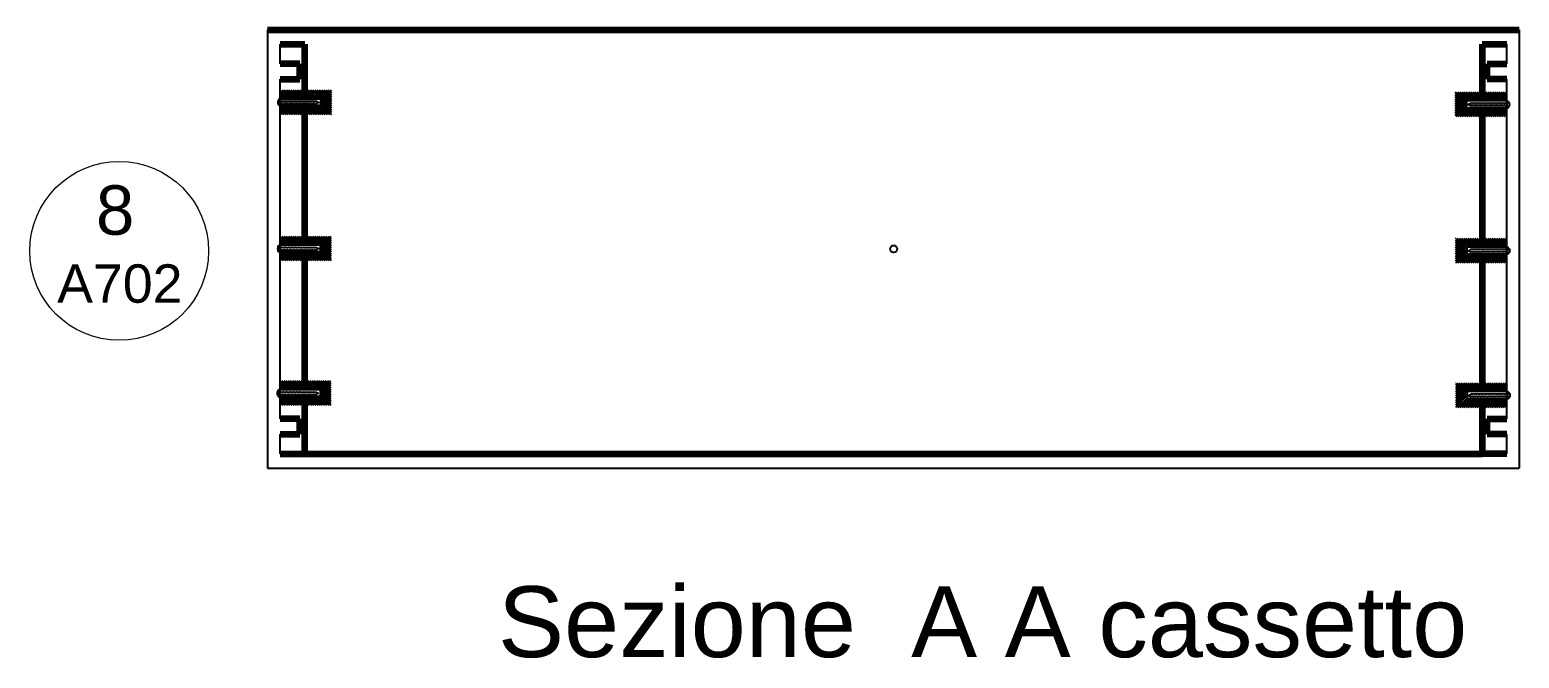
# Model space of a CAD drawing. Header units: centimetres. Extents: x 238 to 3561, y 129 to 1268.
# Drawn here: x 2680.4 to 2801, y 398.9 to 449.8 of the extents above; entities that cross this region are included whole.
import ezdxf
from ezdxf.enums import TextEntityAlignment as Align

# ---------------------------------------------------------------- set-up
doc = ezdxf.new("R2010")
doc.units = ezdxf.units.CM
doc.header["$MEASUREMENT"] = 0
doc.layers.add('A-ANNO-SYMB', color=2, linetype='Continuous', lineweight=18)
for name, color, linetype in [('A-FURN', 8, 'Continuous'), ('anno', 5, 'Continuous'), ('linee di prosp', 6, 'Continuous'), ('linee in prospettp', 6, 'Continuous'), ('retini', 245, 'Continuous'), ('viti e cerniere', 3, 'Continuous')]:
    doc.layers.add(name, color=color, linetype=linetype)
doc.styles.get("Standard").update_dxf_attribs({"font": 'Arial.ttf'})

msp = doc.modelspace()

# ---------------------------------------------------------------- hatches: boundary and pattern name
at = {"layer": 'retini'}
h = msp.add_hatch(dxfattribs=at)
h.set_pattern_fill('ANSI31', color=256, angle=180)
h.set_pattern_definition([(225, (2077.62269, 513.64911), (0.088388348, -0.088388348), [])])
h.paths.add_polyline_path([(2700.69, 442.9), (2702.67, 442.9), (2702.65, 443.59), (2700.68, 443.59)])
h.paths.add_polyline_path([(2700.68, 444.2), (2702.65, 444.2), (2702.67, 444.89), (2700.69, 444.89)])
h.paths.add_polyline_path([(2702.67, 444.17), (2704, 444.18), (2703.98, 443.59), (2702.66, 443.59), (2702.67, 442.9), (2704.87, 442.9), (2704.87, 444.89), (2702.67, 444.89)])
h = msp.add_hatch(dxfattribs=at)
h.set_pattern_fill('ANSI31', color=256, angle=180)
h.set_pattern_definition([(225, (2168.20119, 513.47872), (0.088388348, -0.088388348), [])])
h.paths.add_polyline_path([(2800.01, 442.73), (2798.04, 442.73), (2798.05, 443.42), (2800.02, 443.42)])
h.paths.add_polyline_path([(2800.03, 444.03), (2798.06, 444.03), (2798.04, 444.72), (2800.01, 444.72)])
h.paths.add_polyline_path([(2798.04, 444), (2796.71, 444.01), (2796.72, 443.42), (2798.05, 443.41), (2798.04, 442.73), (2795.84, 442.73), (2795.84, 444.72), (2798.04, 444.72)])
h = msp.add_hatch(dxfattribs=at)
h.set_pattern_fill('ANSI31', color=256, angle=180)
h.set_pattern_definition([(225, (2077.6044, 501.81048), (0.088388348, -0.088388348), [])])
h.paths.add_polyline_path([(2700.68, 431.06), (2702.65, 431.06), (2702.63, 431.75), (2700.67, 431.75)])
h.paths.add_polyline_path([(2700.66, 432.36), (2702.63, 432.36), (2702.65, 433.05), (2700.67, 433.05)])
h.paths.add_polyline_path([(2702.65, 432.33), (2703.98, 432.34), (2703.97, 431.75), (2702.64, 431.75), (2702.65, 431.06), (2704.85, 431.06), (2704.85, 433.05), (2702.65, 433.05)])
h = msp.add_hatch(dxfattribs=at)
h.set_pattern_fill('ANSI31', color=256, angle=180)
h.set_pattern_definition([(225, (2168.1829, 501.6401), (0.088388348, -0.088388348), [])])
h.paths.add_polyline_path([(2800.03, 430.89), (2798.06, 430.89), (2798.07, 431.58), (2800.04, 431.58)])
h.paths.add_polyline_path([(2800.05, 432.19), (2798.07, 432.19), (2798.06, 432.88), (2800.03, 432.88)])
h.paths.add_polyline_path([(2798.05, 432.16), (2796.72, 432.17), (2796.74, 431.58), (2798.07, 431.58), (2798.06, 430.89), (2795.86, 430.89), (2795.86, 432.88), (2798.06, 432.88)])
h = msp.add_hatch(dxfattribs=at)
h.set_pattern_fill('ANSI31', color=256, angle=180)
h.set_pattern_definition([(225, (2077.57852, 490.098), (0.088388348, -0.088388348), [])])
h.paths.add_polyline_path([(2700.65, 419.35), (2702.62, 419.35), (2702.61, 420.04), (2700.64, 420.04)])
h.paths.add_polyline_path([(2700.63, 420.65), (2702.61, 420.65), (2702.62, 421.34), (2700.65, 421.34)])
h.paths.add_polyline_path([(2702.63, 420.62), (2703.95, 420.62), (2703.94, 420.04), (2702.61, 420.03), (2702.62, 419.35), (2704.82, 419.35), (2704.82, 421.34), (2702.62, 421.34)])
h = msp.add_hatch(dxfattribs=at)
h.set_pattern_fill('ANSI31', color=256, angle=180)
h.set_pattern_definition([(225, (2168.15702, 489.92762), (0.088388348, -0.088388348), [])])
h.paths.add_polyline_path([(2800.05, 419.18), (2798.08, 419.18), (2798.1, 419.87), (2800.07, 419.87)])
h.paths.add_polyline_path([(2800.07, 420.48), (2798.1, 420.48), (2798.08, 421.17), (2800.06, 421.17)])
h.paths.add_polyline_path([(2798.08, 420.45), (2796.75, 420.45), (2796.76, 419.87), (2798.09, 419.86), (2798.08, 419.18), (2795.88, 419.18), (2795.88, 421.17), (2798.08, 421.17)])

# ---------------------------------------------------------------- linework, layer by layer
at = {"layer": 'A-ANNO-SYMB', "linetype": 'Continuous', "lineweight": 20}
msp.add_circle((2687.65, 431.85), 7.24, dxfattribs=at)
at = {"layer": 'A-FURN'}
for p, q in [((2699.65, 449.75), (2699.65, 414.25)), ((2801.01, 449.75), (2801.01, 414.25)), ((2700.67, 446.99), (2700.67, 448.58)), ((2800.02, 446.99), (2800.02, 448.58)), ((2700.67, 418.25), (2700.67, 445.75)), ((2800.02, 418.25), (2800.02, 445.75)), ((2700.67, 415.41), (2700.67, 417.01)), ((2800.02, 415.41), (2800.02, 417.01)), ((2699.65, 414.25), (2801.01, 414.25))]:
    msp.add_line(p, q, dxfattribs=at)
at = {"layer": 'A-FURN', "linetype": 'ByBlock', "lineweight": 100}
for p, q in [((2699.65, 449.75), (2801.01, 449.75)), ((2700.67, 448.58), (2702.67, 448.58)), ((2702.67, 444.17), (2702.67, 448.58)), ((2798.02, 448.58), (2798.02, 444)), ((2798.02, 448.58), (2800.02, 448.58)), ((2702.27, 446.99), (2700.67, 446.99)), ((2702.27, 445.75), (2702.27, 446.99)), ((2798.42, 445.75), (2798.42, 446.99)), ((2798.42, 446.99), (2800.02, 446.99)), ((2700.67, 445.75), (2702.27, 445.75)), ((2800.02, 445.75), (2798.42, 445.75)), ((2702.67, 432.33), (2702.67, 443.61)), ((2798.02, 443.44), (2798.02, 432.16)), ((2702.67, 420.62), (2702.67, 431.78)), ((2798.02, 431.61), (2798.02, 420.45)), ((2702.67, 415.41), (2702.67, 420.06)), ((2798.02, 419.89), (2798.02, 415.41)), ((2702.27, 418.25), (2700.67, 418.25)), ((2702.27, 417.01), (2702.27, 418.25)), ((2798.42, 417.01), (2798.42, 418.25)), ((2798.42, 418.25), (2800.02, 418.25)), ((2700.67, 417.01), (2702.27, 417.01)), ((2800.02, 417.01), (2798.42, 417.01)), ((2700.67, 415.41), (2702.67, 415.41)), ((2702.67, 415.41), (2798.02, 415.41)), ((2800.02, 415.41), (2798.02, 415.41))]:
    msp.add_line(p, q, dxfattribs=at)
at = {"layer": 'linee di prosp'}
for p, q in [((2700.68, 444.17), (2703.95, 444.17)), ((2703.95, 444.17), (2703.95, 443.61)), ((2800.02, 444), (2796.75, 444)), ((2796.75, 444), (2796.75, 443.44)), ((2703.95, 443.61), (2700.69, 443.61)), ((2796.75, 443.44), (2800.01, 443.44)), ((2700.67, 432.33), (2703.93, 432.33)), ((2703.93, 431.78), (2700.67, 431.78)), ((2703.93, 432.33), (2703.93, 431.78)), ((2800.04, 432.16), (2796.77, 432.16)), ((2796.77, 432.16), (2796.77, 431.61)), ((2796.77, 431.61), (2800.03, 431.61)), ((2700.64, 420.62), (2703.91, 420.62)), ((2703.91, 420.06), (2700.65, 420.06)), ((2703.91, 420.62), (2703.91, 420.06)), ((2800.07, 420.45), (2796.8, 420.45)), ((2796.8, 420.45), (2796.8, 419.89)), ((2796.8, 419.89), (2800.06, 419.89))]:
    msp.add_line(p, q, dxfattribs=at)
at = {"layer": 'linee in prospettp'}
msp.add_circle((2750.36, 432.01), 0.288, dxfattribs=at)
at = {"layer": 'viti e cerniere'}
for p, q in [((2700.66, 443.96), (2700.68, 443.96)), ((2700.74, 443.96), (2700.82, 443.96)), ((2700.88, 443.96), (2700.95, 443.96)), ((2701.01, 443.96), (2701.09, 443.96)), ((2701.15, 443.96), (2701.22, 443.96)), ((2701.28, 443.96), (2701.36, 443.96)), ((2701.42, 443.96), (2701.49, 443.96)), ((2701.55, 443.96), (2701.63, 443.96)), ((2701.69, 443.96), (2701.77, 443.96)), ((2701.83, 443.96), (2701.9, 443.96)), ((2701.96, 443.96), (2702.04, 443.96)), ((2702.1, 443.96), (2702.17, 443.96)), ((2702.23, 443.96), (2702.31, 443.96)), ((2702.37, 443.96), (2702.44, 443.96)), ((2702.5, 443.96), (2702.58, 443.96)), ((2702.64, 443.96), (2702.72, 443.96)), ((2702.77, 443.96), (2702.85, 443.96)), ((2702.91, 443.96), (2702.99, 443.96)), ((2703.05, 443.96), (2703.12, 443.96)), ((2703.18, 443.96), (2703.26, 443.96)), ((2703.32, 443.96), (2703.39, 443.96)), ((2703.45, 443.96), (2703.53, 443.96)), ((2700.69, 443.78), (2700.77, 443.78)), ((2700.83, 443.78), (2700.9, 443.78)), ((2700.96, 443.78), (2701.04, 443.78)), ((2701.1, 443.78), (2701.17, 443.78)), ((2701.23, 443.78), (2701.31, 443.78)), ((2701.37, 443.78), (2701.44, 443.78)), ((2701.5, 443.78), (2701.58, 443.78)), ((2701.64, 443.78), (2701.72, 443.78)), ((2701.78, 443.78), (2701.85, 443.78)), ((2701.91, 443.78), (2701.99, 443.78)), ((2702.05, 443.78), (2702.12, 443.78)), ((2702.18, 443.78), (2702.26, 443.78)), ((2702.32, 443.78), (2702.39, 443.78)), ((2702.45, 443.78), (2702.53, 443.78)), ((2702.59, 443.78), (2702.67, 443.78)), ((2702.72, 443.78), (2702.8, 443.78)), ((2702.86, 443.78), (2702.94, 443.78)), ((2703, 443.78), (2703.07, 443.78)), ((2703.13, 443.78), (2703.21, 443.78)), ((2703.27, 443.78), (2703.34, 443.78)), ((2703.4, 443.78), (2703.48, 443.78)), ((2703.54, 443.78), (2703.61, 443.78)), ((2797.17, 443.61), (2797.09, 443.61)), ((2797.25, 443.79), (2797.18, 443.79)), ((2797.3, 443.61), (2797.23, 443.61)), ((2797.39, 443.79), (2797.31, 443.79)), ((2797.44, 443.61), (2797.36, 443.61)), ((2797.52, 443.79), (2797.45, 443.79)), ((2797.57, 443.61), (2797.5, 443.61)), ((2797.66, 443.79), (2797.58, 443.79)), ((2797.71, 443.61), (2797.63, 443.61)), ((2797.8, 443.79), (2797.72, 443.79)), ((2797.85, 443.61), (2797.77, 443.61)), ((2797.93, 443.79), (2797.85, 443.79)), ((2797.98, 443.61), (2797.9, 443.61)), ((2798.07, 443.79), (2797.99, 443.79)), ((2798.12, 443.61), (2798.04, 443.61)), ((2798.2, 443.79), (2798.13, 443.79)), ((2798.25, 443.61), (2798.18, 443.61)), ((2798.34, 443.79), (2798.26, 443.79)), ((2798.39, 443.61), (2798.31, 443.61)), ((2798.47, 443.79), (2798.4, 443.79)), ((2798.52, 443.61), (2798.45, 443.61)), ((2798.61, 443.79), (2798.53, 443.79)), ((2798.66, 443.61), (2798.58, 443.61)), ((2798.74, 443.79), (2798.67, 443.79)), ((2798.79, 443.61), (2798.72, 443.61)), ((2798.88, 443.79), (2798.8, 443.79)), ((2798.93, 443.61), (2798.85, 443.61)), ((2799.02, 443.79), (2798.94, 443.79)), ((2799.07, 443.61), (2798.99, 443.61)), ((2799.15, 443.79), (2799.08, 443.79)), ((2799.2, 443.61), (2799.12, 443.61)), ((2799.29, 443.79), (2799.21, 443.79)), ((2799.34, 443.61), (2799.26, 443.61)), ((2799.42, 443.79), (2799.35, 443.79)), ((2799.47, 443.61), (2799.4, 443.61)), ((2799.56, 443.79), (2799.48, 443.79)), ((2799.61, 443.61), (2799.53, 443.61)), ((2799.69, 443.79), (2799.62, 443.79)), ((2799.74, 443.61), (2799.67, 443.61)), ((2799.83, 443.79), (2799.75, 443.79)), ((2799.88, 443.61), (2799.8, 443.61)), ((2799.97, 443.79), (2799.89, 443.79)), ((2800.01, 443.61), (2799.94, 443.61)), ((2800.05, 443.79), (2800.02, 443.79)), ((2700.64, 432.13), (2700.66, 432.13)), ((2700.67, 431.94), (2700.75, 431.94)), ((2700.72, 432.13), (2700.8, 432.13)), ((2700.81, 431.94), (2700.88, 431.94)), ((2700.86, 432.13), (2700.93, 432.13)), ((2700.94, 431.94), (2701.02, 431.94)), ((2700.99, 432.13), (2701.07, 432.13)), ((2701.08, 431.94), (2701.16, 431.94)), ((2701.13, 432.13), (2701.21, 432.13)), ((2701.21, 431.94), (2701.29, 431.94)), ((2701.26, 432.13), (2701.34, 432.13)), ((2701.35, 431.94), (2701.43, 431.94)), ((2701.4, 432.13), (2701.48, 432.13)), ((2701.49, 431.94), (2701.56, 431.94)), ((2701.54, 432.13), (2701.61, 432.13)), ((2701.62, 431.94), (2701.7, 431.94)), ((2701.67, 432.13), (2701.75, 432.13)), ((2701.76, 431.94), (2701.83, 431.94)), ((2701.81, 432.13), (2701.88, 432.13)), ((2701.89, 431.94), (2701.97, 431.94)), ((2701.94, 432.13), (2702.02, 432.13)), ((2702.03, 431.94), (2702.1, 431.94)), ((2702.08, 432.13), (2702.15, 432.13)), ((2702.16, 431.94), (2702.24, 431.94)), ((2702.21, 432.13), (2702.29, 432.13)), ((2702.3, 431.94), (2702.38, 431.94)), ((2702.35, 432.13), (2702.43, 432.13)), ((2702.43, 431.94), (2702.51, 431.94)), ((2702.48, 432.13), (2702.56, 432.13)), ((2702.57, 431.94), (2702.65, 431.94)), ((2702.62, 432.13), (2702.7, 432.13)), ((2702.71, 431.94), (2702.78, 431.94)), ((2702.76, 432.13), (2702.83, 432.13)), ((2702.84, 431.94), (2702.92, 431.94)), ((2702.89, 432.13), (2702.97, 432.13)), ((2702.98, 431.94), (2703.05, 431.94)), ((2703.03, 432.13), (2703.1, 432.13)), ((2703.11, 431.94), (2703.19, 431.94)), ((2703.16, 432.13), (2703.24, 432.13)), ((2703.25, 431.94), (2703.32, 431.94)), ((2703.3, 432.13), (2703.37, 432.13)), ((2703.38, 431.94), (2703.46, 431.94)), ((2703.43, 432.13), (2703.51, 432.13)), ((2703.52, 431.94), (2703.6, 431.94)), ((2797.19, 431.77), (2797.11, 431.77)), ((2797.27, 431.95), (2797.2, 431.95)), ((2797.32, 431.77), (2797.25, 431.77)), ((2797.41, 431.95), (2797.33, 431.95)), ((2797.46, 431.77), (2797.38, 431.77)), ((2797.54, 431.95), (2797.47, 431.95)), ((2797.59, 431.77), (2797.52, 431.77)), ((2797.68, 431.95), (2797.6, 431.95)), ((2797.73, 431.77), (2797.65, 431.77)), ((2797.81, 431.95), (2797.74, 431.95)), ((2797.86, 431.77), (2797.79, 431.77)), ((2797.95, 431.95), (2797.87, 431.95)), ((2798, 431.77), (2797.92, 431.77)), ((2798.09, 431.95), (2798.01, 431.95)), ((2798.14, 431.77), (2798.06, 431.77)), ((2798.22, 431.95), (2798.14, 431.95)), ((2798.27, 431.77), (2798.19, 431.77)), ((2798.36, 431.95), (2798.28, 431.95)), ((2798.41, 431.77), (2798.33, 431.77)), ((2798.49, 431.95), (2798.42, 431.95)), ((2798.54, 431.77), (2798.47, 431.77)), ((2798.63, 431.95), (2798.55, 431.95)), ((2798.68, 431.77), (2798.6, 431.77)), ((2798.76, 431.95), (2798.69, 431.95)), ((2798.81, 431.77), (2798.74, 431.77)), ((2798.9, 431.95), (2798.82, 431.95)), ((2798.95, 431.77), (2798.87, 431.77)), ((2799.03, 431.95), (2798.96, 431.95)), ((2799.08, 431.77), (2799.01, 431.77)), ((2799.17, 431.95), (2799.09, 431.95)), ((2799.22, 431.77), (2799.14, 431.77)), ((2799.31, 431.95), (2799.23, 431.95)), ((2799.36, 431.77), (2799.28, 431.77)), ((2799.44, 431.95), (2799.36, 431.95)), ((2799.49, 431.77), (2799.41, 431.77)), ((2799.58, 431.95), (2799.5, 431.95)), ((2799.63, 431.77), (2799.55, 431.77)), ((2799.71, 431.95), (2799.64, 431.95)), ((2799.76, 431.77), (2799.69, 431.77)), ((2799.85, 431.95), (2799.77, 431.95)), ((2799.9, 431.77), (2799.82, 431.77)), ((2799.98, 431.95), (2799.91, 431.95)), ((2800.03, 431.77), (2799.96, 431.77)), ((2800.07, 431.95), (2800.04, 431.95)), ((2700.61, 420.41), (2700.64, 420.41)), ((2700.65, 420.23), (2700.72, 420.23)), ((2700.7, 420.41), (2700.77, 420.41)), ((2700.78, 420.23), (2700.86, 420.23)), ((2700.83, 420.41), (2700.91, 420.41)), ((2700.92, 420.23), (2700.99, 420.23)), ((2700.97, 420.41), (2701.04, 420.41)), ((2701.05, 420.23), (2701.13, 420.23)), ((2701.1, 420.41), (2701.18, 420.41)), ((2701.19, 420.23), (2701.27, 420.23)), ((2701.24, 420.41), (2701.32, 420.41)), ((2701.32, 420.23), (2701.4, 420.23)), ((2701.37, 420.41), (2701.45, 420.41)), ((2701.46, 420.23), (2701.54, 420.23)), ((2701.51, 420.41), (2701.59, 420.41)), ((2701.6, 420.23), (2701.67, 420.23)), ((2701.65, 420.41), (2701.72, 420.41)), ((2701.73, 420.23), (2701.81, 420.23)), ((2701.78, 420.41), (2701.86, 420.41)), ((2701.87, 420.23), (2701.94, 420.23)), ((2701.92, 420.41), (2701.99, 420.41)), ((2702, 420.23), (2702.08, 420.23)), ((2702.05, 420.41), (2702.13, 420.41)), ((2702.14, 420.23), (2702.21, 420.23)), ((2702.19, 420.41), (2702.26, 420.41)), ((2702.27, 420.23), (2702.35, 420.23)), ((2702.32, 420.41), (2702.4, 420.41)), ((2702.41, 420.23), (2702.49, 420.23)), ((2702.46, 420.41), (2702.54, 420.41)), ((2702.54, 420.23), (2702.62, 420.23)), ((2702.59, 420.41), (2702.67, 420.41)), ((2702.68, 420.23), (2702.76, 420.23)), ((2702.73, 420.41), (2702.81, 420.41)), ((2702.82, 420.23), (2702.89, 420.23)), ((2702.87, 420.41), (2702.94, 420.41)), ((2702.95, 420.23), (2703.03, 420.23)), ((2703, 420.41), (2703.08, 420.41)), ((2703.09, 420.23), (2703.16, 420.23)), ((2703.14, 420.41), (2703.21, 420.41)), ((2703.22, 420.23), (2703.3, 420.23)), ((2703.27, 420.41), (2703.35, 420.41)), ((2703.36, 420.23), (2703.43, 420.23)), ((2703.41, 420.41), (2703.48, 420.41)), ((2703.49, 420.23), (2703.57, 420.23)), ((2797.21, 420.06), (2797.14, 420.06)), ((2797.3, 420.24), (2797.22, 420.24)), ((2797.35, 420.06), (2797.27, 420.06)), ((2797.43, 420.24), (2797.36, 420.24)), ((2797.48, 420.06), (2797.41, 420.06)), ((2797.57, 420.24), (2797.49, 420.24)), ((2797.62, 420.06), (2797.54, 420.06)), ((2797.7, 420.24), (2797.63, 420.24)), ((2797.75, 420.06), (2797.68, 420.06)), ((2797.84, 420.24), (2797.76, 420.24)), ((2797.89, 420.06), (2797.81, 420.06)), ((2797.98, 420.24), (2797.9, 420.24)), ((2798.03, 420.06), (2797.95, 420.06)), ((2798.11, 420.24), (2798.03, 420.24)), ((2798.16, 420.06), (2798.08, 420.06)), ((2798.25, 420.24), (2798.17, 420.24)), ((2798.3, 420.06), (2798.22, 420.06)), ((2798.38, 420.24), (2798.31, 420.24)), ((2798.43, 420.06), (2798.36, 420.06)), ((2798.52, 420.24), (2798.44, 420.24)), ((2798.57, 420.06), (2798.49, 420.06)), ((2798.65, 420.24), (2798.58, 420.24)), ((2798.7, 420.06), (2798.63, 420.06)), ((2798.79, 420.24), (2798.71, 420.24)), ((2798.84, 420.06), (2798.76, 420.06)), ((2798.92, 420.24), (2798.85, 420.24)), ((2798.97, 420.06), (2798.9, 420.06)), ((2799.06, 420.24), (2798.98, 420.24)), ((2799.11, 420.06), (2799.03, 420.06)), ((2799.2, 420.24), (2799.12, 420.24)), ((2799.25, 420.06), (2799.17, 420.06)), ((2799.33, 420.24), (2799.25, 420.24)), ((2799.38, 420.06), (2799.3, 420.06)), ((2799.47, 420.24), (2799.39, 420.24)), ((2799.52, 420.06), (2799.44, 420.06)), ((2799.6, 420.24), (2799.53, 420.24)), ((2799.65, 420.06), (2799.58, 420.06)), ((2799.74, 420.24), (2799.66, 420.24)), ((2799.79, 420.06), (2799.71, 420.06)), ((2799.87, 420.24), (2799.8, 420.24)), ((2799.92, 420.06), (2799.85, 420.06)), ((2800.01, 420.24), (2799.93, 420.24)), ((2800.06, 420.06), (2799.98, 420.06)), ((2800.09, 420.24), (2800.07, 420.24))]:
    msp.add_line(p, q, dxfattribs=at)
for points in [[(2700.66, 444.15), (2700.62, 444.15, 0.451416), (2700.62, 443.59), (2700.66, 443.59)], [(2800.05, 443.98), (2800.09, 443.98, -0.451416), (2800.09, 443.42), (2800.05, 443.42)], [(2700.64, 432.31), (2700.6, 432.31, 0.451416), (2700.6, 431.75), (2700.64, 431.75)], [(2800.07, 432.14), (2800.1, 432.14, -0.451416), (2800.1, 431.58), (2800.07, 431.58)], [(2700.61, 420.6), (2700.57, 420.6, 0.451416), (2700.57, 420.04), (2700.61, 420.04)], [(2800.09, 420.43), (2800.13, 420.43, -0.451416), (2800.13, 419.87), (2800.09, 419.87)]]:
    msp.add_lwpolyline(points, format="xyb", close=True, dxfattribs=at)
for points in [[(2700.68, 443.96), (2700.74, 444.02)], [(2700.74, 443.96), (2700.74, 444.02)], [(2700.82, 443.96), (2700.88, 444.02)], [(2700.88, 443.96), (2700.88, 444.02)], [(2700.95, 443.96), (2701.01, 444.02)], [(2701.01, 443.96), (2701.01, 444.02)], [(2701.09, 443.96), (2701.15, 444.02)], [(2701.15, 443.96), (2701.15, 444.02)], [(2701.22, 443.96), (2701.28, 444.02)], [(2701.28, 443.96), (2701.28, 444.02)], [(2701.36, 443.96), (2701.42, 444.02)], [(2701.42, 443.96), (2701.42, 444.02)], [(2701.49, 443.96), (2701.55, 444.02)], [(2701.55, 443.96), (2701.55, 444.02)], [(2701.63, 443.96), (2701.69, 444.02)], [(2701.69, 443.96), (2701.69, 444.02)], [(2701.77, 443.96), (2701.83, 444.02)], [(2701.83, 443.96), (2701.83, 444.02)], [(2701.9, 443.96), (2701.96, 444.02)], [(2701.96, 443.96), (2701.96, 444.02)], [(2702.04, 443.96), (2702.1, 444.02)], [(2702.1, 443.96), (2702.1, 444.02)], [(2702.17, 443.96), (2702.23, 444.02)], [(2702.23, 443.96), (2702.23, 444.02)], [(2702.31, 443.96), (2702.37, 444.02)], [(2702.37, 443.96), (2702.37, 444.02)], [(2702.44, 443.96), (2702.5, 444.02)], [(2702.5, 443.96), (2702.5, 444.02)], [(2702.58, 443.96), (2702.64, 444.02)], [(2702.64, 443.96), (2702.64, 444.02)], [(2702.72, 443.96), (2702.77, 444.02)], [(2702.77, 443.96), (2702.77, 444.02)], [(2702.85, 443.96), (2702.91, 444.02)], [(2702.91, 443.96), (2702.91, 444.02)], [(2702.99, 443.96), (2703.05, 444.02)], [(2703.05, 443.96), (2703.05, 444.02)], [(2703.12, 443.96), (2703.18, 444.02)], [(2703.18, 443.96), (2703.18, 444.02)], [(2703.26, 443.96), (2703.32, 444.02)], [(2703.32, 443.96), (2703.32, 444.02)], [(2703.39, 443.96), (2703.45, 444.02)], [(2703.45, 443.96), (2703.45, 444.02)], [(2703.53, 443.96), (2703.59, 444.02)], [(2703.59, 443.96), (2703.59, 444.02)], [(2703.59, 443.96), (2703.65, 443.96), (2703.81, 443.87), (2703.68, 443.8)], [(2797.12, 443.79), (2797.12, 443.85)], [(2797.18, 443.79), (2797.12, 443.85)], [(2797.25, 443.79), (2797.25, 443.85)], [(2797.31, 443.79), (2797.25, 443.85)], [(2797.39, 443.79), (2797.39, 443.85)], [(2797.45, 443.79), (2797.39, 443.85)], [(2797.52, 443.79), (2797.52, 443.85)], [(2797.58, 443.79), (2797.52, 443.85)], [(2797.66, 443.79), (2797.66, 443.85)], [(2797.72, 443.79), (2797.66, 443.85)], [(2797.8, 443.79), (2797.8, 443.85)], [(2797.85, 443.79), (2797.8, 443.85)], [(2797.93, 443.79), (2797.93, 443.85)], [(2797.99, 443.79), (2797.93, 443.85)], [(2798.07, 443.79), (2798.07, 443.85)], [(2798.13, 443.79), (2798.07, 443.85)], [(2798.2, 443.79), (2798.2, 443.85)], [(2798.26, 443.79), (2798.2, 443.85)], [(2798.34, 443.79), (2798.34, 443.85)], [(2798.4, 443.79), (2798.34, 443.85)], [(2798.47, 443.79), (2798.47, 443.85)], [(2798.53, 443.79), (2798.47, 443.85)], [(2798.61, 443.79), (2798.61, 443.85)], [(2798.67, 443.79), (2798.61, 443.85)], [(2798.74, 443.79), (2798.74, 443.85)], [(2798.8, 443.79), (2798.74, 443.85)], [(2798.88, 443.79), (2798.88, 443.85)], [(2798.94, 443.79), (2798.88, 443.85)], [(2799.02, 443.79), (2799.02, 443.85)], [(2799.08, 443.79), (2799.02, 443.85)], [(2799.15, 443.79), (2799.15, 443.85)], [(2799.21, 443.79), (2799.15, 443.85)], [(2799.29, 443.79), (2799.29, 443.85)], [(2799.35, 443.79), (2799.29, 443.85)], [(2799.42, 443.79), (2799.42, 443.85)], [(2799.48, 443.79), (2799.42, 443.85)], [(2799.56, 443.79), (2799.56, 443.85)], [(2799.62, 443.79), (2799.56, 443.85)], [(2799.69, 443.79), (2799.69, 443.85)], [(2799.75, 443.79), (2799.69, 443.85)], [(2799.83, 443.79), (2799.83, 443.85)], [(2799.89, 443.79), (2799.83, 443.85)], [(2799.97, 443.79), (2799.97, 443.85)], [(2800.02, 443.79), (2799.97, 443.85)], [(2700.66, 443.74), (2700.69, 443.78)], [(2700.77, 443.72), (2700.83, 443.78)], [(2700.77, 443.72), (2700.77, 443.78)], [(2700.9, 443.72), (2700.96, 443.78)], [(2700.9, 443.72), (2700.9, 443.78)], [(2701.04, 443.72), (2701.1, 443.78)], [(2701.04, 443.72), (2701.04, 443.78)], [(2701.17, 443.72), (2701.23, 443.78)], [(2701.17, 443.72), (2701.17, 443.78)], [(2701.31, 443.72), (2701.37, 443.78)], [(2701.31, 443.72), (2701.31, 443.78)], [(2701.44, 443.72), (2701.5, 443.78)], [(2701.44, 443.72), (2701.44, 443.78)], [(2701.58, 443.72), (2701.64, 443.78)], [(2701.58, 443.72), (2701.58, 443.78)], [(2701.72, 443.72), (2701.78, 443.78)], [(2701.72, 443.72), (2701.72, 443.78)], [(2701.85, 443.72), (2701.91, 443.78)], [(2701.85, 443.72), (2701.85, 443.78)], [(2701.99, 443.72), (2702.05, 443.78)], [(2701.99, 443.72), (2701.99, 443.78)], [(2702.12, 443.72), (2702.18, 443.78)], [(2702.12, 443.72), (2702.12, 443.78)], [(2702.26, 443.72), (2702.32, 443.78)], [(2702.26, 443.72), (2702.26, 443.78)], [(2702.39, 443.72), (2702.45, 443.78)], [(2702.39, 443.72), (2702.39, 443.78)], [(2702.53, 443.72), (2702.59, 443.78)], [(2702.53, 443.72), (2702.53, 443.78)], [(2702.67, 443.72), (2702.72, 443.78)], [(2702.67, 443.72), (2702.67, 443.72), (2702.67, 443.78), (2702.67, 443.78)], [(2702.8, 443.72), (2702.86, 443.78)], [(2702.8, 443.72), (2702.8, 443.78)], [(2702.94, 443.72), (2703, 443.78)], [(2702.94, 443.72), (2702.94, 443.78)], [(2703.07, 443.72), (2703.13, 443.78)], [(2703.07, 443.72), (2703.07, 443.78)], [(2703.21, 443.72), (2703.27, 443.78)], [(2703.21, 443.72), (2703.21, 443.78)], [(2703.34, 443.72), (2703.4, 443.78)], [(2703.34, 443.72), (2703.34, 443.78)], [(2703.48, 443.72), (2703.54, 443.78)], [(2703.48, 443.72), (2703.48, 443.78)], [(2703.61, 443.72), (2703.68, 443.8), (2703.68, 443.8)], [(2703.61, 443.72), (2703.61, 443.78)], [(2797.12, 443.79), (2797.06, 443.79), (2796.9, 443.7), (2797.03, 443.62)], [(2797.09, 443.55), (2797.03, 443.62), (2797.03, 443.62)], [(2797.09, 443.55), (2797.09, 443.61)], [(2797.23, 443.55), (2797.17, 443.61)], [(2797.23, 443.55), (2797.23, 443.61)], [(2797.36, 443.55), (2797.3, 443.61)], [(2797.36, 443.55), (2797.36, 443.61)], [(2797.5, 443.55), (2797.44, 443.61)], [(2797.5, 443.55), (2797.5, 443.61)], [(2797.63, 443.55), (2797.57, 443.61)], [(2797.63, 443.55), (2797.63, 443.61)], [(2797.77, 443.55), (2797.71, 443.61)], [(2797.77, 443.55), (2797.77, 443.61)], [(2797.9, 443.55), (2797.85, 443.61)], [(2797.9, 443.55), (2797.9, 443.61)], [(2798.04, 443.55), (2797.98, 443.61)], [(2798.04, 443.55), (2798.04, 443.55), (2798.04, 443.61), (2798.04, 443.61)], [(2798.18, 443.55), (2798.12, 443.61)], [(2798.18, 443.55), (2798.18, 443.61)], [(2798.31, 443.55), (2798.25, 443.61)], [(2798.31, 443.55), (2798.31, 443.61)], [(2798.45, 443.55), (2798.39, 443.61)], [(2798.45, 443.55), (2798.45, 443.61)], [(2798.58, 443.55), (2798.52, 443.61)], [(2798.58, 443.55), (2798.58, 443.61)], [(2798.72, 443.55), (2798.66, 443.61)], [(2798.72, 443.55), (2798.72, 443.61)], [(2798.85, 443.55), (2798.79, 443.61)], [(2798.85, 443.55), (2798.85, 443.61)], [(2798.99, 443.55), (2798.93, 443.61)], [(2798.99, 443.55), (2798.99, 443.61)], [(2799.12, 443.55), (2799.07, 443.61)], [(2799.12, 443.55), (2799.12, 443.61)], [(2799.26, 443.55), (2799.2, 443.61)], [(2799.26, 443.55), (2799.26, 443.61)], [(2799.4, 443.55), (2799.34, 443.61)], [(2799.4, 443.55), (2799.4, 443.61)], [(2799.53, 443.55), (2799.47, 443.61)], [(2799.53, 443.55), (2799.53, 443.61)], [(2799.67, 443.55), (2799.61, 443.61)], [(2799.67, 443.55), (2799.67, 443.61)], [(2799.8, 443.55), (2799.74, 443.61)], [(2799.8, 443.55), (2799.8, 443.61)], [(2799.94, 443.55), (2799.88, 443.61)], [(2799.94, 443.55), (2799.94, 443.61)], [(2800.05, 443.57), (2800.01, 443.61)], [(2700.64, 431.91), (2700.67, 431.94)], [(2700.66, 432.13), (2700.72, 432.18)], [(2700.72, 432.13), (2700.72, 432.18)], [(2700.75, 431.88), (2700.81, 431.94)], [(2700.75, 431.88), (2700.75, 431.94)], [(2700.8, 432.13), (2700.86, 432.18)], [(2700.86, 432.13), (2700.86, 432.18)], [(2700.88, 431.88), (2700.94, 431.94)], [(2700.88, 431.88), (2700.88, 431.94)], [(2700.93, 432.13), (2700.99, 432.18)], [(2700.99, 432.13), (2700.99, 432.18)], [(2701.02, 431.88), (2701.08, 431.94)], [(2701.02, 431.88), (2701.02, 431.94)], [(2701.07, 432.13), (2701.13, 432.18)], [(2701.13, 432.13), (2701.13, 432.18)], [(2701.16, 431.88), (2701.21, 431.94)], [(2701.16, 431.88), (2701.16, 431.94)], [(2701.21, 432.13), (2701.26, 432.18)], [(2701.26, 432.13), (2701.26, 432.18)], [(2701.29, 431.88), (2701.35, 431.94)], [(2701.29, 431.88), (2701.29, 431.94)], [(2701.34, 432.13), (2701.4, 432.18)], [(2701.4, 432.13), (2701.4, 432.18)], [(2701.43, 431.88), (2701.49, 431.94)], [(2701.43, 431.88), (2701.43, 431.94)], [(2701.48, 432.13), (2701.54, 432.18)], [(2701.54, 432.13), (2701.54, 432.18)], [(2701.56, 431.88), (2701.62, 431.94)], [(2701.56, 431.88), (2701.56, 431.94)], [(2701.61, 432.13), (2701.67, 432.18)], [(2701.67, 432.13), (2701.67, 432.18)], [(2701.7, 431.88), (2701.76, 431.94)], [(2701.7, 431.88), (2701.7, 431.94)], [(2701.75, 432.13), (2701.81, 432.18)], [(2701.81, 432.13), (2701.81, 432.18)], [(2701.83, 431.88), (2701.89, 431.94)], [(2701.83, 431.88), (2701.83, 431.94)], [(2701.88, 432.13), (2701.94, 432.18)], [(2701.94, 432.13), (2701.94, 432.18)], [(2701.97, 431.88), (2702.03, 431.94)], [(2701.97, 431.88), (2701.97, 431.94)], [(2702.02, 432.13), (2702.08, 432.18)], [(2702.08, 432.13), (2702.08, 432.18)], [(2702.1, 431.88), (2702.16, 431.94)], [(2702.1, 431.88), (2702.1, 431.94)], [(2702.15, 432.13), (2702.21, 432.18)], [(2702.21, 432.13), (2702.21, 432.18)], [(2702.24, 431.88), (2702.3, 431.94)], [(2702.24, 431.88), (2702.24, 431.94)], [(2702.29, 432.13), (2702.35, 432.18)], [(2702.35, 432.13), (2702.35, 432.18)], [(2702.38, 431.88), (2702.43, 431.94)], [(2702.38, 431.88), (2702.38, 431.94)], [(2702.43, 432.13), (2702.48, 432.18)], [(2702.48, 432.13), (2702.48, 432.18)], [(2702.51, 431.88), (2702.57, 431.94)], [(2702.51, 431.88), (2702.51, 431.94)], [(2702.56, 432.13), (2702.62, 432.18)], [(2702.62, 432.13), (2702.62, 432.18)], [(2702.65, 431.88), (2702.71, 431.94)], [(2702.65, 431.88), (2702.65, 431.88), (2702.65, 431.94), (2702.65, 431.94)], [(2702.7, 432.13), (2702.76, 432.18)], [(2702.76, 432.13), (2702.76, 432.18)], [(2702.78, 431.88), (2702.84, 431.94)], [(2702.78, 431.88), (2702.78, 431.94)], [(2702.83, 432.13), (2702.89, 432.18)], [(2702.89, 432.13), (2702.89, 432.18)], [(2702.92, 431.88), (2702.98, 431.94)], [(2702.92, 431.88), (2702.92, 431.94)], [(2702.97, 432.13), (2703.03, 432.18)], [(2703.03, 432.13), (2703.03, 432.18)], [(2703.05, 431.88), (2703.11, 431.94)], [(2703.05, 431.88), (2703.05, 431.94)], [(2703.1, 432.13), (2703.16, 432.18)], [(2703.16, 432.13), (2703.16, 432.18)], [(2703.19, 431.88), (2703.25, 431.94)], [(2703.19, 431.88), (2703.19, 431.94)], [(2703.24, 432.13), (2703.3, 432.18)], [(2703.3, 432.13), (2703.3, 432.18)], [(2703.32, 431.88), (2703.38, 431.94)], [(2703.32, 431.88), (2703.32, 431.94)], [(2703.37, 432.13), (2703.43, 432.18)], [(2703.43, 432.13), (2703.43, 432.18)], [(2703.46, 431.88), (2703.52, 431.94)], [(2703.46, 431.88), (2703.46, 431.94)], [(2703.51, 432.13), (2703.57, 432.18)], [(2703.57, 432.13), (2703.57, 432.18)], [(2703.57, 432.13), (2703.63, 432.13), (2703.79, 432.03), (2703.66, 431.96)], [(2703.6, 431.88), (2703.66, 431.96), (2703.66, 431.96)], [(2703.6, 431.88), (2703.6, 431.94)], [(2797.14, 431.95), (2797.08, 431.95), (2796.92, 431.86), (2797.05, 431.79)], [(2797.11, 431.71), (2797.05, 431.79), (2797.05, 431.79)], [(2797.11, 431.71), (2797.11, 431.77)], [(2797.14, 431.95), (2797.14, 432.01)], [(2797.2, 431.95), (2797.14, 432.01)], [(2797.25, 431.71), (2797.19, 431.77)], [(2797.25, 431.71), (2797.25, 431.77)], [(2797.27, 431.95), (2797.27, 432.01)], [(2797.33, 431.95), (2797.27, 432.01)], [(2797.38, 431.71), (2797.32, 431.77)], [(2797.38, 431.71), (2797.38, 431.77)], [(2797.41, 431.95), (2797.41, 432.01)], [(2797.47, 431.95), (2797.41, 432.01)], [(2797.52, 431.71), (2797.46, 431.77)], [(2797.52, 431.71), (2797.52, 431.77)], [(2797.54, 431.95), (2797.54, 432.01)], [(2797.6, 431.95), (2797.54, 432.01)], [(2797.65, 431.71), (2797.59, 431.77)], [(2797.65, 431.71), (2797.65, 431.77)], [(2797.68, 431.95), (2797.68, 432.01)], [(2797.74, 431.95), (2797.68, 432.01)], [(2797.79, 431.71), (2797.73, 431.77)], [(2797.79, 431.71), (2797.79, 431.77)], [(2797.81, 431.95), (2797.81, 432.01)], [(2797.87, 431.95), (2797.81, 432.01)], [(2797.92, 431.71), (2797.86, 431.77)], [(2797.92, 431.71), (2797.92, 431.77)], [(2797.95, 431.95), (2797.95, 432.01)], [(2798.01, 431.95), (2797.95, 432.01)], [(2798.06, 431.71), (2798, 431.77)], [(2798.06, 431.71), (2798.06, 431.71), (2798.06, 431.77), (2798.06, 431.77)], [(2798.09, 431.95), (2798.09, 432.01)], [(2798.14, 431.95), (2798.09, 432.01)], [(2798.19, 431.71), (2798.14, 431.77)], [(2798.19, 431.71), (2798.19, 431.77)], [(2798.22, 431.95), (2798.22, 432.01)], [(2798.28, 431.95), (2798.22, 432.01)], [(2798.33, 431.71), (2798.27, 431.77)], [(2798.33, 431.71), (2798.33, 431.77)], [(2798.36, 431.95), (2798.36, 432.01)], [(2798.42, 431.95), (2798.36, 432.01)], [(2798.47, 431.71), (2798.41, 431.77)], [(2798.47, 431.71), (2798.47, 431.77)], [(2798.49, 431.95), (2798.49, 432.01)], [(2798.55, 431.95), (2798.49, 432.01)], [(2798.6, 431.71), (2798.54, 431.77)], [(2798.6, 431.71), (2798.6, 431.77)], [(2798.63, 431.95), (2798.63, 432.01)], [(2798.69, 431.95), (2798.63, 432.01)], [(2798.74, 431.71), (2798.68, 431.77)], [(2798.74, 431.71), (2798.74, 431.77)], [(2798.76, 431.95), (2798.76, 432.01)], [(2798.82, 431.95), (2798.76, 432.01)], [(2798.87, 431.71), (2798.81, 431.77)], [(2798.87, 431.71), (2798.87, 431.77)], [(2798.9, 431.95), (2798.9, 432.01)], [(2798.96, 431.95), (2798.9, 432.01)], [(2799.01, 431.71), (2798.95, 431.77)], [(2799.01, 431.71), (2799.01, 431.77)], [(2799.03, 431.95), (2799.03, 432.01)], [(2799.09, 431.95), (2799.03, 432.01)], [(2799.14, 431.71), (2799.08, 431.77)], [(2799.14, 431.71), (2799.14, 431.77)], [(2799.17, 431.95), (2799.17, 432.01)], [(2799.23, 431.95), (2799.17, 432.01)], [(2799.28, 431.71), (2799.22, 431.77)], [(2799.28, 431.71), (2799.28, 431.77)], [(2799.31, 431.95), (2799.31, 432.01)], [(2799.36, 431.95), (2799.31, 432.01)], [(2799.41, 431.71), (2799.36, 431.77)], [(2799.41, 431.71), (2799.41, 431.77)], [(2799.44, 431.95), (2799.44, 432.01)], [(2799.5, 431.95), (2799.44, 432.01)], [(2799.55, 431.71), (2799.49, 431.77)], [(2799.55, 431.71), (2799.55, 431.77)], [(2799.58, 431.95), (2799.58, 432.01)], [(2799.64, 431.95), (2799.58, 432.01)], [(2799.69, 431.71), (2799.63, 431.77)], [(2799.69, 431.71), (2799.69, 431.77)], [(2799.71, 431.95), (2799.71, 432.01)], [(2799.77, 431.95), (2799.71, 432.01)], [(2799.82, 431.71), (2799.76, 431.77)], [(2799.82, 431.71), (2799.82, 431.77)], [(2799.85, 431.95), (2799.85, 432.01)], [(2799.91, 431.95), (2799.85, 432.01)], [(2799.96, 431.71), (2799.9, 431.77)], [(2799.96, 431.71), (2799.96, 431.77)], [(2799.98, 431.95), (2799.98, 432.01)], [(2800.04, 431.95), (2799.98, 432.01)], [(2800.07, 431.74), (2800.03, 431.77)], [(2700.61, 420.19), (2700.65, 420.23)], [(2700.64, 420.41), (2700.7, 420.47)], [(2700.7, 420.41), (2700.7, 420.47)], [(2700.72, 420.17), (2700.78, 420.23)], [(2700.72, 420.17), (2700.72, 420.23)], [(2700.77, 420.41), (2700.83, 420.47)], [(2700.83, 420.41), (2700.83, 420.47)], [(2700.86, 420.17), (2700.92, 420.23)], [(2700.86, 420.17), (2700.86, 420.23)], [(2700.91, 420.41), (2700.97, 420.47)], [(2700.97, 420.41), (2700.97, 420.47)], [(2700.99, 420.17), (2701.05, 420.23)], [(2700.99, 420.17), (2700.99, 420.23)], [(2701.04, 420.41), (2701.1, 420.47)], [(2701.1, 420.41), (2701.1, 420.47)], [(2701.13, 420.17), (2701.19, 420.23)], [(2701.13, 420.17), (2701.13, 420.23)], [(2701.18, 420.41), (2701.24, 420.47)], [(2701.24, 420.41), (2701.24, 420.47)], [(2701.27, 420.17), (2701.32, 420.23)], [(2701.27, 420.17), (2701.27, 420.23)], [(2701.32, 420.41), (2701.37, 420.47)], [(2701.37, 420.41), (2701.37, 420.47)], [(2701.4, 420.17), (2701.46, 420.23)], [(2701.4, 420.17), (2701.4, 420.23)], [(2701.45, 420.41), (2701.51, 420.47)], [(2701.51, 420.41), (2701.51, 420.47)], [(2701.54, 420.17), (2701.6, 420.23)], [(2701.54, 420.17), (2701.54, 420.23)], [(2701.59, 420.41), (2701.65, 420.47)], [(2701.65, 420.41), (2701.65, 420.47)], [(2701.67, 420.17), (2701.73, 420.23)], [(2701.67, 420.17), (2701.67, 420.23)], [(2701.72, 420.41), (2701.78, 420.47)], [(2701.78, 420.41), (2701.78, 420.47)], [(2701.81, 420.17), (2701.87, 420.23)], [(2701.81, 420.17), (2701.81, 420.23)], [(2701.86, 420.41), (2701.92, 420.47)], [(2701.92, 420.41), (2701.92, 420.47)], [(2701.94, 420.17), (2702, 420.23)], [(2701.94, 420.17), (2701.94, 420.23)], [(2701.99, 420.41), (2702.05, 420.47)], [(2702.05, 420.41), (2702.05, 420.47)], [(2702.08, 420.17), (2702.14, 420.23)], [(2702.08, 420.17), (2702.08, 420.23)], [(2702.13, 420.41), (2702.19, 420.47)], [(2702.19, 420.41), (2702.19, 420.47)], [(2702.21, 420.17), (2702.27, 420.23)], [(2702.21, 420.17), (2702.21, 420.23)], [(2702.26, 420.41), (2702.32, 420.47)], [(2702.32, 420.41), (2702.32, 420.47)], [(2702.35, 420.17), (2702.41, 420.23)], [(2702.35, 420.17), (2702.35, 420.23)], [(2702.4, 420.41), (2702.46, 420.47)], [(2702.46, 420.41), (2702.46, 420.47)], [(2702.49, 420.17), (2702.54, 420.23)], [(2702.49, 420.17), (2702.49, 420.23)], [(2702.54, 420.41), (2702.59, 420.47)], [(2702.59, 420.41), (2702.59, 420.47)], [(2702.62, 420.17), (2702.68, 420.23)], [(2702.62, 420.17), (2702.62, 420.17), (2702.62, 420.23), (2702.62, 420.23)], [(2702.67, 420.41), (2702.73, 420.47)], [(2702.73, 420.41), (2702.73, 420.47)], [(2702.76, 420.17), (2702.82, 420.23)], [(2702.76, 420.17), (2702.76, 420.23)], [(2702.81, 420.41), (2702.87, 420.47)], [(2702.87, 420.41), (2702.87, 420.47)], [(2702.89, 420.17), (2702.95, 420.23)], [(2702.89, 420.17), (2702.89, 420.23)], [(2702.94, 420.41), (2703, 420.47)], [(2703, 420.41), (2703, 420.47)], [(2703.03, 420.17), (2703.09, 420.23)], [(2703.03, 420.17), (2703.03, 420.23)], [(2703.08, 420.41), (2703.14, 420.47)], [(2703.14, 420.41), (2703.14, 420.47)], [(2703.16, 420.17), (2703.22, 420.23)], [(2703.16, 420.17), (2703.16, 420.23)], [(2703.21, 420.41), (2703.27, 420.47)], [(2703.27, 420.41), (2703.27, 420.47)], [(2703.3, 420.17), (2703.36, 420.23)], [(2703.3, 420.17), (2703.3, 420.23)], [(2703.35, 420.41), (2703.41, 420.47)], [(2703.41, 420.41), (2703.41, 420.47)], [(2703.43, 420.17), (2703.49, 420.23)], [(2703.43, 420.17), (2703.43, 420.23)], [(2703.48, 420.41), (2703.54, 420.47)], [(2703.54, 420.41), (2703.54, 420.47)], [(2703.54, 420.41), (2703.6, 420.41), (2703.76, 420.32), (2703.63, 420.24)], [(2703.57, 420.17), (2703.63, 420.24), (2703.63, 420.24)], [(2703.57, 420.17), (2703.57, 420.23)], [(2797.16, 420.24), (2797.1, 420.24), (2796.94, 420.15), (2797.07, 420.07)], [(2797.14, 420), (2797.07, 420.07), (2797.07, 420.07)], [(2797.14, 420), (2797.14, 420.06)], [(2797.16, 420.24), (2797.16, 420.3)], [(2797.22, 420.24), (2797.16, 420.3)], [(2797.27, 420), (2797.21, 420.06)], [(2797.27, 420), (2797.27, 420.06)], [(2797.3, 420.24), (2797.3, 420.3)], [(2797.36, 420.24), (2797.3, 420.3)], [(2797.41, 420), (2797.35, 420.06)], [(2797.41, 420), (2797.41, 420.06)], [(2797.43, 420.24), (2797.43, 420.3)], [(2797.49, 420.24), (2797.43, 420.3)], [(2797.54, 420), (2797.48, 420.06)], [(2797.54, 420), (2797.54, 420.06)], [(2797.57, 420.24), (2797.57, 420.3)], [(2797.63, 420.24), (2797.57, 420.3)], [(2797.68, 420), (2797.62, 420.06)], [(2797.68, 420), (2797.68, 420.06)], [(2797.7, 420.24), (2797.7, 420.3)], [(2797.76, 420.24), (2797.7, 420.3)], [(2797.81, 420), (2797.75, 420.06)], [(2797.81, 420), (2797.81, 420.06)], [(2797.84, 420.24), (2797.84, 420.3)], [(2797.9, 420.24), (2797.84, 420.3)], [(2797.95, 420), (2797.89, 420.06)], [(2797.95, 420), (2797.95, 420.06)], [(2797.98, 420.24), (2797.98, 420.3)], [(2798.03, 420.24), (2797.98, 420.3)], [(2798.08, 420), (2798.03, 420.06)], [(2798.08, 420), (2798.08, 420), (2798.08, 420.06), (2798.08, 420.06)], [(2798.11, 420.24), (2798.11, 420.3)], [(2798.17, 420.24), (2798.11, 420.3)], [(2798.22, 420), (2798.16, 420.06)], [(2798.22, 420), (2798.22, 420.06)], [(2798.25, 420.24), (2798.25, 420.3)], [(2798.31, 420.24), (2798.25, 420.3)], [(2798.36, 420), (2798.3, 420.06)], [(2798.36, 420), (2798.36, 420.06)], [(2798.38, 420.24), (2798.38, 420.3)], [(2798.44, 420.24), (2798.38, 420.3)], [(2798.49, 420), (2798.43, 420.06)], [(2798.49, 420), (2798.49, 420.06)], [(2798.52, 420.24), (2798.52, 420.3)], [(2798.58, 420.24), (2798.52, 420.3)], [(2798.63, 420), (2798.57, 420.06)], [(2798.63, 420), (2798.63, 420.06)], [(2798.65, 420.24), (2798.65, 420.3)], [(2798.71, 420.24), (2798.65, 420.3)], [(2798.76, 420), (2798.7, 420.06)], [(2798.76, 420), (2798.76, 420.06)], [(2798.79, 420.24), (2798.79, 420.3)], [(2798.85, 420.24), (2798.79, 420.3)], [(2798.9, 420), (2798.84, 420.06)], [(2798.9, 420), (2798.9, 420.06)], [(2798.92, 420.24), (2798.92, 420.3)], [(2798.98, 420.24), (2798.92, 420.3)], [(2799.03, 420), (2798.97, 420.06)], [(2799.03, 420), (2799.03, 420.06)], [(2799.06, 420.24), (2799.06, 420.3)], [(2799.12, 420.24), (2799.06, 420.3)], [(2799.17, 420), (2799.11, 420.06)], [(2799.17, 420), (2799.17, 420.06)], [(2799.2, 420.24), (2799.2, 420.3)], [(2799.25, 420.24), (2799.2, 420.3)], [(2799.3, 420), (2799.25, 420.06)], [(2799.3, 420), (2799.3, 420.06)], [(2799.33, 420.24), (2799.33, 420.3)], [(2799.39, 420.24), (2799.33, 420.3)], [(2799.44, 420), (2799.38, 420.06)], [(2799.44, 420), (2799.44, 420.06)], [(2799.47, 420.24), (2799.47, 420.3)], [(2799.53, 420.24), (2799.47, 420.3)], [(2799.58, 420), (2799.52, 420.06)], [(2799.58, 420), (2799.58, 420.06)], [(2799.6, 420.24), (2799.6, 420.3)], [(2799.66, 420.24), (2799.6, 420.3)], [(2799.71, 420), (2799.65, 420.06)], [(2799.71, 420), (2799.71, 420.06)], [(2799.74, 420.24), (2799.74, 420.3)], [(2799.8, 420.24), (2799.74, 420.3)], [(2799.85, 420), (2799.79, 420.06)], [(2799.85, 420), (2799.85, 420.06)], [(2799.87, 420.24), (2799.87, 420.3)], [(2799.93, 420.24), (2799.87, 420.3)], [(2799.98, 420), (2799.92, 420.06)], [(2799.98, 420), (2799.98, 420.06)], [(2800.01, 420.24), (2800.01, 420.3)], [(2800.07, 420.24), (2800.01, 420.3)], [(2800.09, 420.02), (2800.06, 420.06)]]:
    msp.add_lwpolyline(points, dxfattribs=at)

# ---------------------------------------------------------------- texts
at = {"layer": 'A-ANNO-SYMB', "linetype": 'Continuous', "lineweight": 20}
for tag, text, height, p in [('8', 'A', 4, (2687.32, 437.16)), ('A702', 'A301', 3.111, (2687.7, 430.76))]:
    msp.add_attdef(tag, text=text, height=height, dxfattribs=at).set_placement(p, align=Align.TOP_CENTER)
at = {"layer": 'anno'}
msp.add_text('Sezione  A A cassetto', height=5.7434, dxfattribs=at).set_placement((2718.32, 398.95))

doc.saveas('drawing.dxf')
